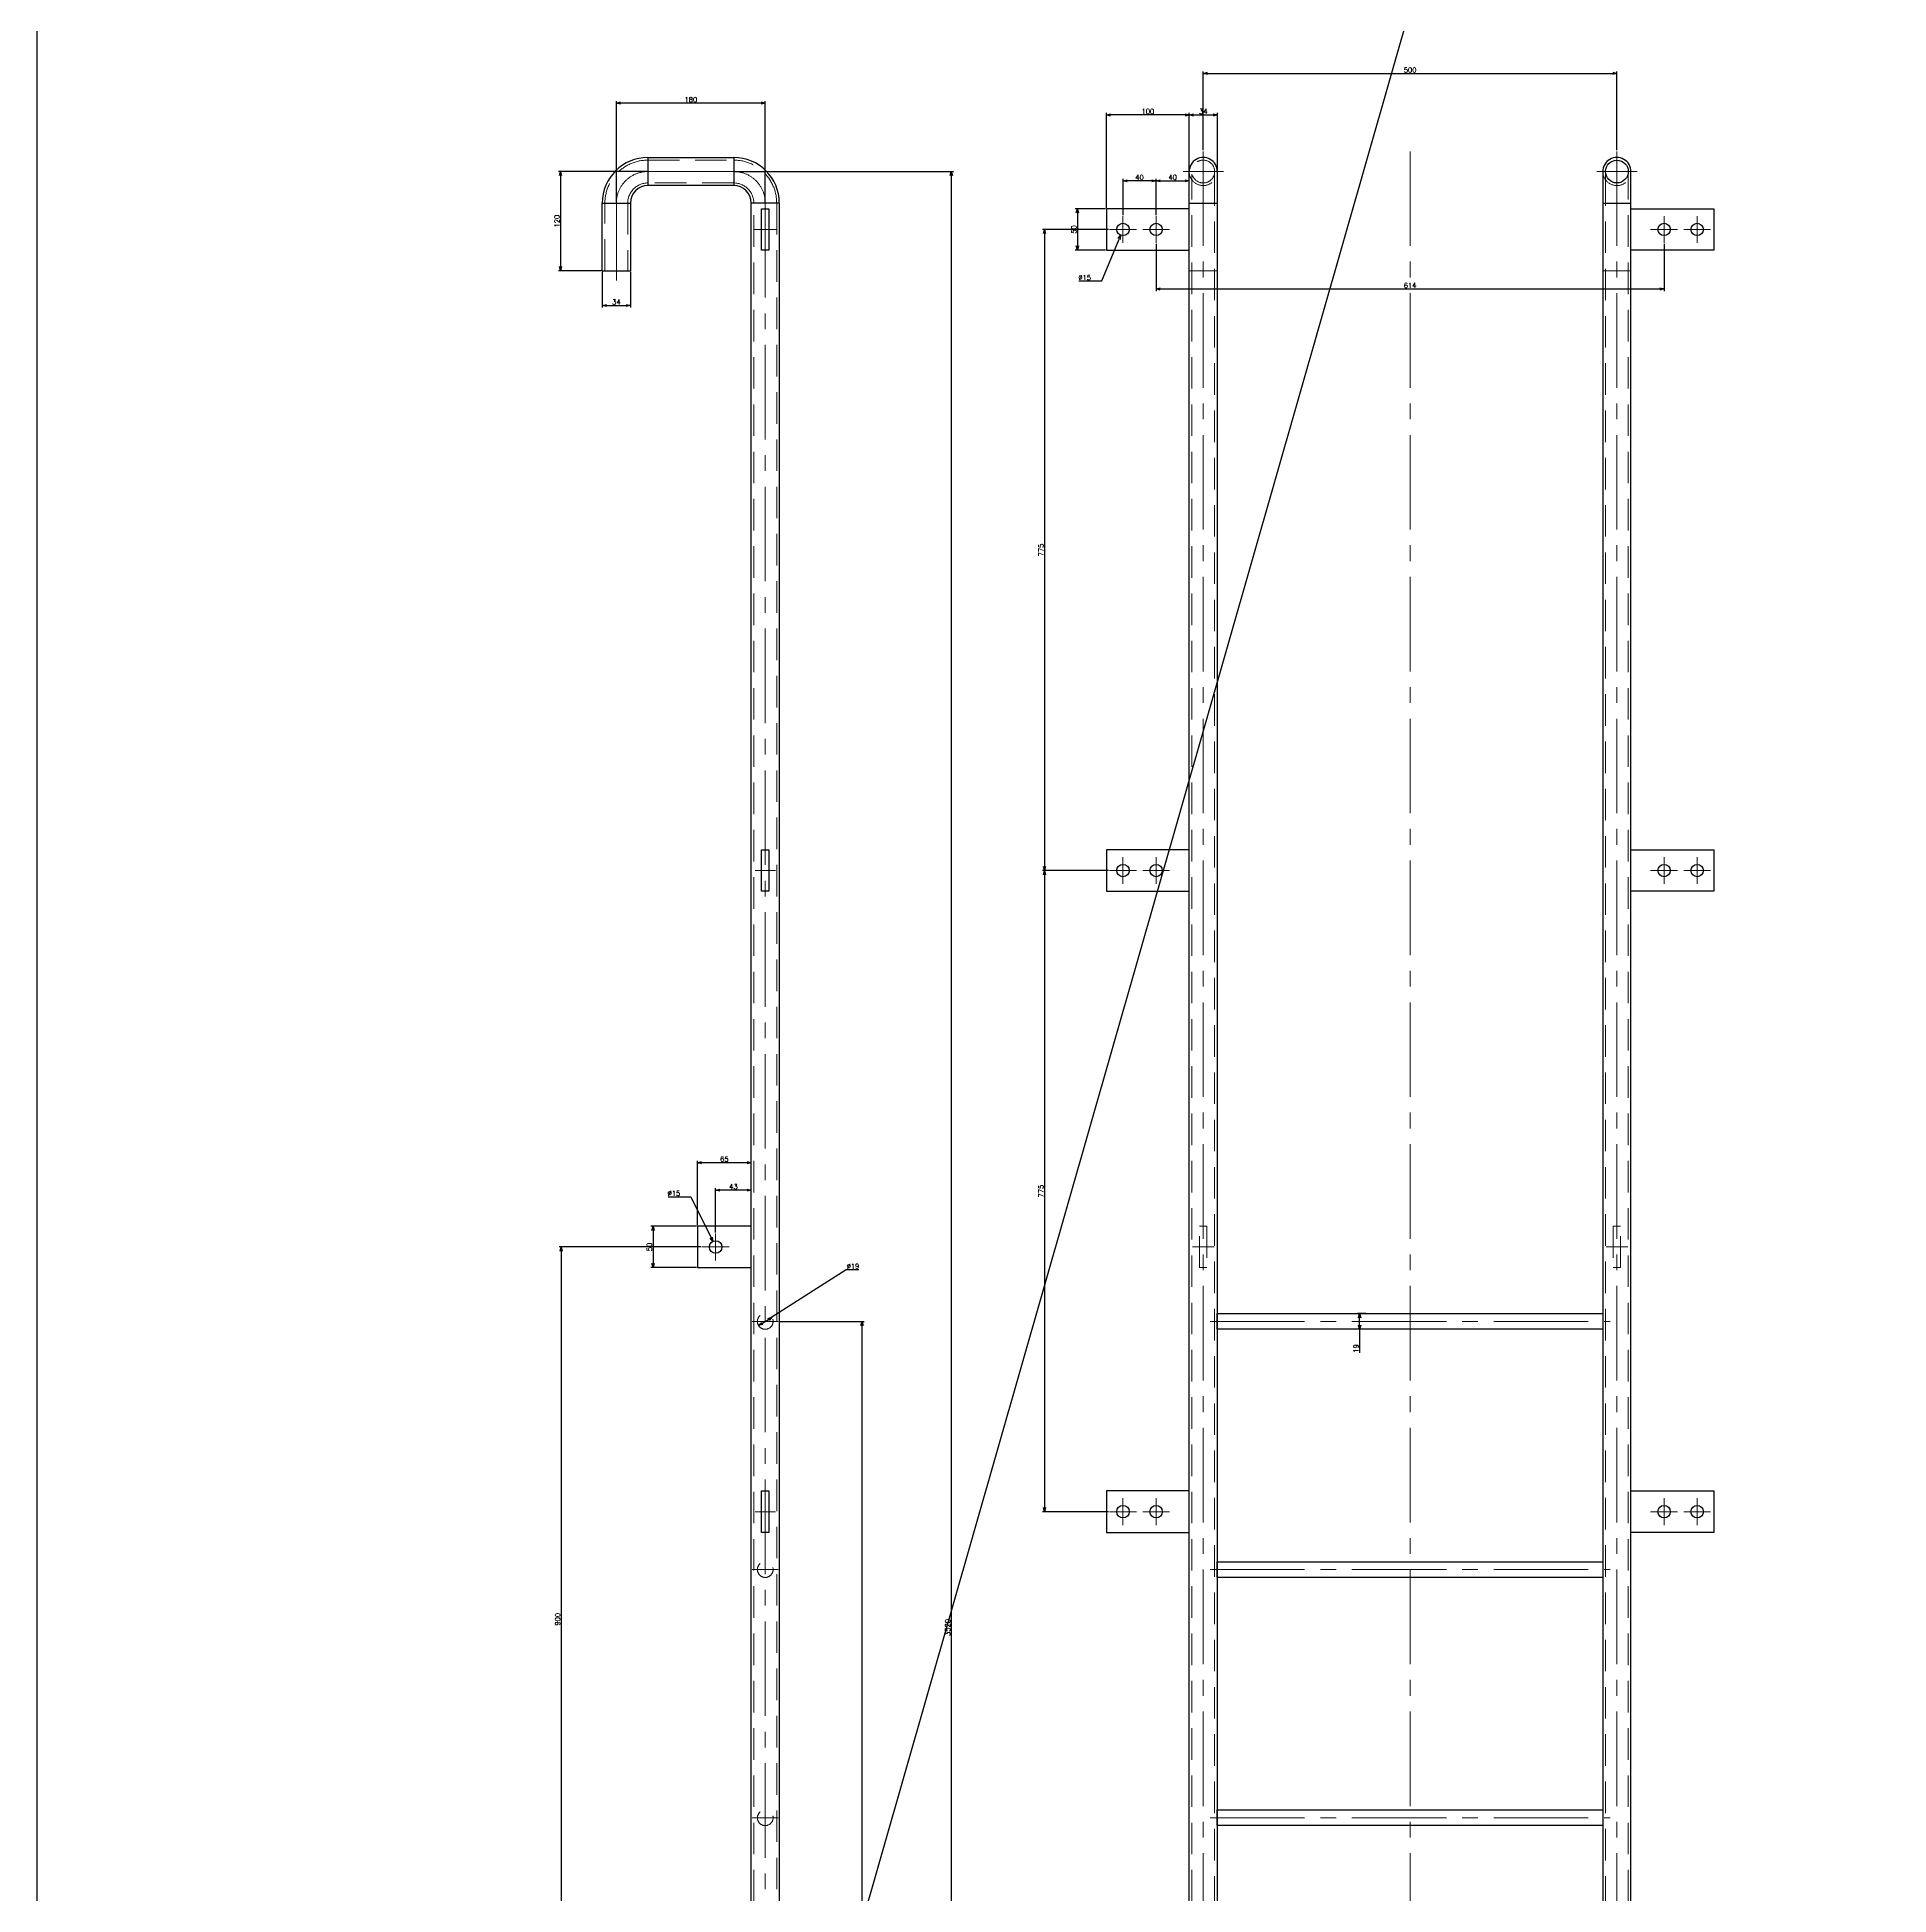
# Model space of a CAD drawing. Header units: millimetres. Extents: x -16130 to 36813, y -8099 to 27484.
# Drawn here: x 27003 to 29242, y -4864 to -2618 of the extents above; entities that cross this region are included whole.
import ezdxf

# ---------------------------------------------------------------- set-up
doc = ezdxf.new("R2010")
doc.units = ezdxf.units.MM
doc.header["$LTSCALE"] = 6
doc.header["$PDMODE"] = 99
doc.header["$PDSIZE"] = 1
doc.linetypes.add('CENTER2', pattern=[28.575, 19.05, -3.175, 3.175, -3.175])
doc.linetypes.add('HIDDEN', pattern=[9.525, 6.35, -3.175])
for name, color, linetype, lineweight in [('04_HIDDEN', 2, 'HIDDEN', 13), ('05_CENTER', 4, 'CENTER2', 13), ('08_DIM', 3, 'Continuous', 13)]:
    doc.layers.add(name, color=color, linetype=linetype, lineweight=lineweight)
doc.styles.add('KSS_TXT', font='txt.shx', dxfattribs={"bigfont": 'extfont2.shx'})
doc.dimstyles.new('KSS_DIM', dxfattribs={"dimtxt": 3, "dimasz": 2.5, "dimexe": 1.25, "dimexo": 0.625, "dimtad": 1, "dimdsep": 46, "dimtxsty": 'KSS_TXT', "dimblk": 'OPEN30', "dimcen": 0, "dimazin": 2, "dimtfac": 0.75, "dimtmove": 0, "dimatfit": 3, "dimldrblk": 'OPEN30', "dimfxl": 1, "dimtolj": 1, "dimarcsym": 0})
doc.dimstyles.new('KSS_DIM$3', dxfattribs={"dimtxt": 3, "dimasz": 2.5, "dimexe": 1.25, "dimexo": 0.625, "dimtad": 1, "dimtih": 1, "dimtoh": 1, "dimdsep": 46, "dimtxsty": 'KSS_TXT', "dimblk": 'OPEN30', "dimcen": 0, "dimazin": 2, "dimtfac": 0.75, "dimtofl": 0, "dimtmove": 0, "dimatfit": 3, "dimldrblk": 'OPEN30', "dimfxl": 1, "dimtolj": 1, "dimarcsym": 0})

# ---------------------------------------------------------------- blocks, each defined once
blk = doc.blocks.new('_Open30')
at = {"color": 0, "linetype": 'ByBlock', "lineweight": -2}
for p, q in [((-1, 0.27), (0, 0)), ((0, 0), (-1, -0.27)), ((0, 0), (-1, 0))]:
    blk.add_line(p, q, dxfattribs=at)
blk = doc.blocks.new('*D644')
at = {"layer": '08_DIM', "color": 0, "lineweight": -2, "transparency": 16777216}
for p, q in [((28609.6, -4161.4), (28599.4, -4161.4)), ((28601.9, -4175.4), (28601.9, -4166.4)), ((28609.6, -4180.4), (28599.4, -4180.4)), ((28601.9, -4180.4), (28601.9, -4208.8))]:
    blk.add_line(p, q, dxfattribs=at)
at = {"layer": 'Defpoints', "color": 0, "transparency": 16777216}
for p in [(28601.9, -4161.4), (28610.9, -4161.4), (28610.9, -4180.4)]:
    blk.add_point(p, dxfattribs=at)
at = {"layer": '08_DIM', "color": 0, "lineweight": -2, "transparency": 16777216, "xscale": 5, "yscale": 5, "zscale": 5}
for p, rotation in [((28601.9, -4161.4), 90), ((28601.9, -4180.4), 270)]:
    blk.add_blockref('_Open30', p, dxfattribs=dict(at, rotation=rotation))
at = {"layer": '08_DIM', "color": 0, "transparency": 16777216, "insert": (28597.6, -4203.6), "char_height": 6, "attachment_point": 5, "rotation": 90, "style": 'KSS_TXT'}
blk.add_mtext('\\A1;19', dxfattribs=at)
blk = doc.blocks.new('*D645')
at = {"layer": '08_DIM', "color": 0, "lineweight": -2, "transparency": 16777216}
for p, q in [((27981.3, -4108.4), (27891.5, -4165.8)), ((27996.5, -4108.4), (27981.3, -4108.4)), ((27875.4, -4176), (27887.2, -4168.5))]:
    blk.add_line(p, q, dxfattribs=at)
at = {"layer": 'Defpoints', "color": 0, "transparency": 16777216}
for p in [(27875.4, -4176), (27891.5, -4165.8)]:
    blk.add_point(p, dxfattribs=at)
at = {"layer": '08_DIM', "color": 0, "lineweight": -2, "transparency": 16777216, "xscale": 5, "yscale": 5, "zscale": 5}
for p, rotation in [((27875.4, -4176), 212.5578694480572), ((27891.5, -4165.8), 32.55786944805721)]:
    blk.add_blockref('_Open30', p, dxfattribs=dict(at, rotation=rotation))
at = {"layer": '08_DIM', "color": 0, "transparency": 16777216, "insert": (27989.5, -4104.2), "char_height": 6, "attachment_point": 5, "style": 'KSS_TXT'}
blk.add_mtext('\\A1;%%C19', dxfattribs=at)
blk = doc.blocks.new('*D685')
at = {"layer": '08_DIM', "color": 0, "lineweight": -2, "transparency": 16777216}
for p, q in [((27801.5, -4054.7), (27801.5, -3976.6)), ((27861.5, -3979.1), (27806.5, -3979.1)), ((27866.5, -4054.7), (27866.5, -3976.6))]:
    blk.add_line(p, q, dxfattribs=at)
at = {"layer": 'Defpoints', "color": 0, "transparency": 16777216}
for p in [(27801.5, -3979.1), (27801.5, -4055.9), (27866.5, -4055.9)]:
    blk.add_point(p, dxfattribs=at)
at = {"layer": '08_DIM', "color": 0, "lineweight": -2, "transparency": 16777216, "xscale": 5, "yscale": 5, "zscale": 5, "rotation": 180}
blk.add_blockref('_Open30', (27801.5, -3979.1), dxfattribs=at)
at = {"layer": '08_DIM', "color": 0, "lineweight": -2, "transparency": 16777216, "xscale": 5, "yscale": 5, "zscale": 5}
blk.add_blockref('_Open30', (27866.5, -3979.1), dxfattribs=at)
at = {"layer": '08_DIM', "color": 0, "transparency": 16777216, "insert": (27834, -3974.8), "char_height": 6, "attachment_point": 5, "style": 'KSS_TXT'}
blk.add_mtext('\\A1;65', dxfattribs=at)
blk = doc.blocks.new('*D686')
at = {"layer": '08_DIM', "color": 0, "lineweight": -2, "transparency": 16777216}
for p, q in [((27823.5, -4063.5), (27823.5, -4009.8)), ((27861.5, -4012.3), (27828.5, -4012.3)), ((27866.5, -4054.7), (27866.5, -4009.8))]:
    blk.add_line(p, q, dxfattribs=at)
at = {"layer": 'Defpoints', "color": 0, "transparency": 16777216}
for p in [(27823.5, -4012.3), (27866.5, -4055.9), (27823.5, -4064.7)]:
    blk.add_point(p, dxfattribs=at)
at = {"layer": '08_DIM', "color": 0, "lineweight": -2, "transparency": 16777216, "xscale": 5, "yscale": 5, "zscale": 5, "rotation": 180}
blk.add_blockref('_Open30', (27823.5, -4012.3), dxfattribs=at)
at = {"layer": '08_DIM', "color": 0, "lineweight": -2, "transparency": 16777216, "xscale": 5, "yscale": 5, "zscale": 5}
blk.add_blockref('_Open30', (27866.5, -4012.3), dxfattribs=at)
at = {"layer": '08_DIM', "color": 0, "transparency": 16777216, "insert": (27845, -4008), "char_height": 6, "attachment_point": 5, "style": 'KSS_TXT'}
blk.add_mtext('\\A1;43', dxfattribs=at)
blk = doc.blocks.new('*D687')
at = {"layer": '08_DIM', "color": 0, "lineweight": -2, "transparency": 16777216}
for p, q in [((27800.2, -4055.9), (27745.3, -4055.9)), ((27747.8, -4060.9), (27747.8, -4100.9)), ((27800.2, -4105.9), (27745.3, -4105.9))]:
    blk.add_line(p, q, dxfattribs=at)
at = {"layer": 'Defpoints', "color": 0, "transparency": 16777216}
for p in [(27801.5, -4055.9), (27747.8, -4105.9), (27801.5, -4105.9)]:
    blk.add_point(p, dxfattribs=at)
at = {"layer": '08_DIM', "color": 0, "lineweight": -2, "transparency": 16777216, "xscale": 5, "yscale": 5, "zscale": 5}
for p, rotation in [((27747.8, -4055.9), 90), ((27747.8, -4105.9), 270)]:
    blk.add_blockref('_Open30', p, dxfattribs=dict(at, rotation=rotation))
at = {"layer": '08_DIM', "color": 0, "transparency": 16777216, "insert": (27743.5, -4080.9), "char_height": 6, "attachment_point": 5, "rotation": 90, "style": 'KSS_TXT'}
blk.add_mtext('\\A1;50', dxfattribs=at)
blk = doc.blocks.new('*D688')
at = {"layer": '08_DIM', "color": 0, "lineweight": -2, "transparency": 16777216}
for p, q in [((27766, -4020.2), (27793.6, -4020.2)), ((27793.6, -4020.2), (27817.9, -4069.7))]:
    blk.add_line(p, q, dxfattribs=at)
at = {"layer": 'Defpoints', "color": 0, "transparency": 16777216}
for p in [(27820.1, -4074.2), (27826.8, -4087.6)]:
    blk.add_point(p, dxfattribs=at)
at = {"layer": '08_DIM', "color": 0, "lineweight": -2, "transparency": 16777216, "xscale": 5, "yscale": 5, "zscale": 5, "rotation": 296.2028275410032}
blk.add_blockref('_Open30', (27820.1, -4074.2), dxfattribs=at)
at = {"layer": '08_DIM', "color": 0, "transparency": 16777216, "insert": (27773, -4016), "char_height": 6, "attachment_point": 5, "style": 'KSS_TXT'}
blk.add_mtext('\\A1;%%C15', dxfattribs=at)
blk = doc.blocks.new('*D691')
at = {"layer": '08_DIM', "color": 0, "lineweight": -2, "transparency": 16777216}
for p, q in [((28290.1, -2913.2), (28311.1, -2862.5)), ((28262.5, -2913.2), (28290.1, -2913.2))]:
    blk.add_line(p, q, dxfattribs=at)
at = {"layer": 'Defpoints', "color": 0, "transparency": 16777216}
for p in [(28318.7, -2844), (28313, -2857.8)]:
    blk.add_point(p, dxfattribs=at)
at = {"layer": '08_DIM', "color": 0, "lineweight": -2, "transparency": 16777216, "xscale": 5, "yscale": 5, "zscale": 5, "rotation": 67.56502159359552}
blk.add_blockref('_Open30', (28313, -2857.8), dxfattribs=at)
at = {"layer": '08_DIM', "color": 0, "transparency": 16777216, "insert": (28269.5, -2909), "char_height": 6, "attachment_point": 5, "style": 'KSS_TXT'}
blk.add_mtext('\\A1;%%C15', dxfattribs=at)
blk = doc.blocks.new('*D693')
at = {"layer": '08_DIM', "color": 0, "lineweight": -2, "transparency": 16777216}
for p, q in [((28294.6, -2825.9), (28258.2, -2825.9)), ((28260.7, -2830.9), (28260.7, -2870.9)), ((28294.6, -2875.9), (28258.2, -2875.9))]:
    blk.add_line(p, q, dxfattribs=at)
at = {"layer": 'Defpoints', "color": 0, "transparency": 16777216}
for p in [(28295.9, -2825.9), (28260.7, -2875.9), (28295.9, -2875.9)]:
    blk.add_point(p, dxfattribs=at)
at = {"layer": '08_DIM', "color": 0, "lineweight": -2, "transparency": 16777216, "xscale": 5, "yscale": 5, "zscale": 5}
for p, rotation in [((28260.7, -2825.9), 90), ((28260.7, -2875.9), 270)]:
    blk.add_blockref('_Open30', p, dxfattribs=dict(at, rotation=rotation))
at = {"layer": '08_DIM', "color": 0, "transparency": 16777216, "insert": (28256.5, -2850.9), "char_height": 6, "attachment_point": 5, "rotation": 90, "style": 'KSS_TXT'}
blk.add_mtext('\\A1;50', dxfattribs=at)
blk = doc.blocks.new('*D695')
at = {"layer": '08_DIM', "color": 0, "lineweight": -2, "transparency": 16777216}
for p, q in [((28355.9, -2868.3), (28355.9, -2925.4)), ((28969.9, -2868.3), (28969.9, -2925.4)), ((28360.9, -2922.9), (28964.9, -2922.9))]:
    blk.add_line(p, q, dxfattribs=at)
at = {"layer": 'Defpoints', "color": 0, "transparency": 16777216}
for p in [(28355.9, -2867.1), (28969.9, -2867.1), (28969.9, -2922.9)]:
    blk.add_point(p, dxfattribs=at)
at = {"layer": '08_DIM', "color": 0, "lineweight": -2, "transparency": 16777216, "xscale": 5, "yscale": 5, "zscale": 5, "rotation": 180}
blk.add_blockref('_Open30', (28355.9, -2922.9), dxfattribs=at)
at = {"layer": '08_DIM', "color": 0, "lineweight": -2, "transparency": 16777216, "xscale": 5, "yscale": 5, "zscale": 5}
blk.add_blockref('_Open30', (28969.9, -2922.9), dxfattribs=at)
at = {"layer": '08_DIM', "color": 0, "transparency": 16777216, "insert": (28662.9, -2918.6), "char_height": 6, "attachment_point": 5, "style": 'KSS_TXT'}
blk.add_mtext('\\A1;614', dxfattribs=at)
blk = doc.blocks.new('*D696')
at = {"layer": '08_DIM', "color": 0, "lineweight": -2, "transparency": 16777216}
for p, q in [((28298.4, -2850.9), (28218.5, -2850.9)), ((28221, -2855.9), (28221, -3620.9)), ((28298.4, -3625.9), (28218.5, -3625.9))]:
    blk.add_line(p, q, dxfattribs=at)
at = {"layer": 'Defpoints', "color": 0, "transparency": 16777216}
for p in [(28299.7, -2850.9), (28221, -3625.9), (28299.7, -3625.9)]:
    blk.add_point(p, dxfattribs=at)
at = {"layer": '08_DIM', "color": 0, "lineweight": -2, "transparency": 16777216, "xscale": 5, "yscale": 5, "zscale": 5}
for p, rotation in [((28221, -2850.9), 90), ((28221, -3625.9), 270)]:
    blk.add_blockref('_Open30', p, dxfattribs=dict(at, rotation=rotation))
at = {"layer": '08_DIM', "color": 0, "transparency": 16777216, "insert": (28216.7, -3238.4), "char_height": 6, "attachment_point": 5, "rotation": 90, "style": 'KSS_TXT'}
blk.add_mtext('\\A1;775', dxfattribs=at)
blk = doc.blocks.new('*D697')
at = {"layer": '08_DIM', "color": 0, "lineweight": -2, "transparency": 16777216}
for p, q in [((28315.9, -2833.5), (28315.9, -2789.7)), ((28350.9, -2792.2), (28320.9, -2792.2)), ((28355.9, -2833.5), (28355.9, -2789.7))]:
    blk.add_line(p, q, dxfattribs=at)
at = {"layer": 'Defpoints', "color": 0, "transparency": 16777216}
for p in [(28315.9, -2792.2), (28315.9, -2834.7), (28355.9, -2834.7)]:
    blk.add_point(p, dxfattribs=at)
at = {"layer": '08_DIM', "color": 0, "lineweight": -2, "transparency": 16777216, "xscale": 5, "yscale": 5, "zscale": 5, "rotation": 180}
blk.add_blockref('_Open30', (28315.9, -2792.2), dxfattribs=at)
at = {"layer": '08_DIM', "color": 0, "lineweight": -2, "transparency": 16777216, "xscale": 5, "yscale": 5, "zscale": 5}
blk.add_blockref('_Open30', (28355.9, -2792.2), dxfattribs=at)
at = {"layer": '08_DIM', "color": 0, "transparency": 16777216, "insert": (28335.9, -2788), "char_height": 6, "attachment_point": 5, "style": 'KSS_TXT'}
blk.add_mtext('\\A1;40', dxfattribs=at)
blk = doc.blocks.new('*D698')
at = {"layer": '08_DIM', "color": 0, "lineweight": -2, "transparency": 16777216}
for p, q in [((28295.9, -2824.7), (28295.9, -2710)), ((28390.9, -2712.5), (28300.9, -2712.5)), ((28395.9, -2779.7), (28395.9, -2710))]:
    blk.add_line(p, q, dxfattribs=at)
at = {"layer": 'Defpoints', "color": 0, "transparency": 16777216}
for p in [(28295.9, -2712.5), (28395.9, -2780.9), (28295.9, -2825.9)]:
    blk.add_point(p, dxfattribs=at)
at = {"layer": '08_DIM', "color": 0, "lineweight": -2, "transparency": 16777216, "xscale": 5, "yscale": 5, "zscale": 5, "rotation": 180}
blk.add_blockref('_Open30', (28295.9, -2712.5), dxfattribs=at)
at = {"layer": '08_DIM', "color": 0, "lineweight": -2, "transparency": 16777216, "xscale": 5, "yscale": 5, "zscale": 5}
blk.add_blockref('_Open30', (28395.9, -2712.5), dxfattribs=at)
at = {"layer": '08_DIM', "color": 0, "transparency": 16777216, "insert": (28345.9, -2708.3), "char_height": 6, "attachment_point": 5, "style": 'KSS_TXT'}
blk.add_mtext('\\A1;100', dxfattribs=at)
blk = doc.blocks.new('*D699')
at = {"layer": '08_DIM', "color": 0, "lineweight": -2, "transparency": 16777216}
for p, q in [((28355.9, -2833.5), (28355.9, -2789.7)), ((28360.9, -2792.2), (28390.9, -2792.2)), ((28395.9, -2824.7), (28395.9, -2789.7))]:
    blk.add_line(p, q, dxfattribs=at)
at = {"layer": 'Defpoints', "color": 0, "transparency": 16777216}
for p in [(28395.9, -2792.2), (28395.9, -2825.9), (28355.9, -2834.7)]:
    blk.add_point(p, dxfattribs=at)
at = {"layer": '08_DIM', "color": 0, "lineweight": -2, "transparency": 16777216, "xscale": 5, "yscale": 5, "zscale": 5, "rotation": 180}
blk.add_blockref('_Open30', (28355.9, -2792.2), dxfattribs=at)
at = {"layer": '08_DIM', "color": 0, "lineweight": -2, "transparency": 16777216, "xscale": 5, "yscale": 5, "zscale": 5}
blk.add_blockref('_Open30', (28395.9, -2792.2), dxfattribs=at)
at = {"layer": '08_DIM', "color": 0, "transparency": 16777216, "insert": (28375.9, -2788), "char_height": 6, "attachment_point": 5, "style": 'KSS_TXT'}
blk.add_mtext('\\A1;40', dxfattribs=at)
blk = doc.blocks.new('*D700')
at = {"layer": '08_DIM', "color": 0, "lineweight": -2, "transparency": 16777216}
for p, q in [((28395.9, -2779.7), (28395.9, -2710)), ((28400.9, -2712.5), (28424.9, -2712.5)), ((28429.9, -2779.7), (28429.9, -2710))]:
    blk.add_line(p, q, dxfattribs=at)
at = {"layer": 'Defpoints', "color": 0, "transparency": 16777216}
for p in [(28429.9, -2712.5), (28395.9, -2780.9), (28429.9, -2780.9)]:
    blk.add_point(p, dxfattribs=at)
at = {"layer": '08_DIM', "color": 0, "lineweight": -2, "transparency": 16777216, "xscale": 5, "yscale": 5, "zscale": 5, "rotation": 180}
blk.add_blockref('_Open30', (28395.9, -2712.5), dxfattribs=at)
at = {"layer": '08_DIM', "color": 0, "lineweight": -2, "transparency": 16777216, "xscale": 5, "yscale": 5, "zscale": 5}
blk.add_blockref('_Open30', (28429.9, -2712.5), dxfattribs=at)
at = {"layer": '08_DIM', "color": 0, "transparency": 16777216, "insert": (28412.9, -2708.3), "char_height": 6, "attachment_point": 5, "style": 'KSS_TXT'}
blk.add_mtext('\\A1;34', dxfattribs=at)
blk = doc.blocks.new('A$C7E0F0FFE_1_1_1')
for p, q in [((-42.5, -2220), (-42.5, 1300)), ((-8.5, 1300), (-8.5, -2220)), ((457.5, 1300), (457.5, -2220)), ((491.5, -2220), (491.5, 1300)), ((-42.5, 1261.9), (-8.5, 1261.9)), ((457.5, 1261.9), (491.5, 1261.9)), ((-8.5, -2220), (-42.5, -2220)), ((457.5, -2220), (491.5, -2220))]:
    blk.add_line(p, q)
for points in [[(-42.5, 1255), (-142.5, 1255), (-142.5, 1205), (-42.5, 1205)], [(491.5, 1255), (591.5, 1255), (591.5, 1205), (491.5, 1205)], [(-42.5, 480), (-142.5, 480), (-142.5, 430), (-42.5, 430)], [(491.5, 480), (591.5, 480), (591.5, 430), (491.5, 430)], [(-8.5, -80.5), (457.5, -80.5), (457.5, -99.5), (-8.5, -99.5)], [(-42.5, -295), (-142.5, -295), (-142.5, -345), (-42.5, -345)], [(491.5, -295), (591.5, -295), (591.5, -345), (491.5, -345)], [(-8.5, -380.5), (457.5, -380.5), (457.5, -399.5), (-8.5, -399.5)], [(-8.5, -680.5), (457.5, -680.5), (457.5, -699.5), (-8.5, -699.5)], [(-8.5, -980.5), (457.5, -980.5), (457.5, -999.5), (-8.5, -999.5)], [(-8.5, -1280.5), (457.5, -1280.5), (457.5, -1299.5), (-8.5, -1299.5)], [(-8.5, -1580.5), (457.5, -1580.5), (457.5, -1599.5), (-8.5, -1599.5)], [(-8.5, -1880.5), (457.5, -1880.5), (457.5, -1899.5), (-8.5, -1899.5)], [(-8.5, -2180.5), (457.5, -2180.5), (457.5, -2199.5), (-8.5, -2199.5)]]:
    blk.add_lwpolyline(points, close=True)
for centre, radius in [((474.5, 1300), 13.8), ((-122.5, 1230), 7.5), ((-82.5, 1230), 7.5), ((531.5, 1230), 7.5), ((571.5, 1230), 7.5), ((-122.5, 455), 7.5), ((-82.5, 455), 7.5), ((531.5, 455), 7.5), ((571.5, 455), 7.5), ((-122.5, -320), 7.5), ((-82.5, -320), 7.5), ((531.5, -320), 7.5), ((571.5, -320), 7.5)]:
    blk.add_circle(centre, radius)
for centre in [(-25.5, 1300), (474.5, 1300)]:
    blk.add_arc(centre, 17, 359.9994, 180)
at = {"layer": '04_HIDDEN'}
for p, q in [((-39.3, -2220), (-39.3, 1296.8)), ((-11.7, 1296.8), (-11.7, -2220)), ((460.7, 1296.8), (460.7, -2220)), ((488.3, -2220), (488.3, 1296.8)), ((-42.5, 1180), (-8.5, 1180)), ((457.5, 1180), (491.5, 1180))]:
    blk.add_line(p, q, dxfattribs=at)
for points in [[(-30, 25), (-21, 25), (-21, -25), (-30, -25)], [(479, 25), (470, 25), (470, -25), (479, -25)], [(-30, -875), (-21, -875), (-21, -925), (-30, -925)], [(479, -875), (470, -875), (470, -925), (479, -925)], [(-30, -1775), (-21, -1775), (-21, -1825), (-30, -1825)], [(479, -1775), (470, -1775), (470, -1825), (479, -1825)]]:
    blk.add_lwpolyline(points, close=True, dxfattribs=at)
blk.add_circle((-25.5, 1300), 13.8, dxfattribs=at)
for centre in [(-25.5, 1300), (474.5, 1300)]:
    blk.add_arc(centre, 17, 180, 359.9994, dxfattribs=at)
at = {"layer": '05_CENTER'}
for p, q in [((-25.5, 1324.4), (-25.5, -2227.3)), ((224.5, 1324.4), (224.5, -2227.3)), ((474.5, 1324.4), (474.5, -2227.3)), ((-49.9, 1300), (-1.1, 1300)), ((498.9, 1300), (450.1, 1300)), ((-122.5, 1213.8), (-122.5, 1246.2)), ((-82.5, 1213.8), (-82.5, 1246.2)), ((531.5, 1213.8), (531.5, 1246.2)), ((571.5, 1213.8), (571.5, 1246.2)), ((-106.3, 1230), (-138.7, 1230)), ((-66.3, 1230), (-98.7, 1230)), ((515.3, 1230), (547.7, 1230)), ((555.3, 1230), (587.7, 1230)), ((-106.3, 455), (-138.7, 455)), ((-122.5, 438.8), (-122.5, 471.2)), ((-66.3, 455), (-98.7, 455)), ((-82.5, 438.8), (-82.5, 471.2)), ((515.3, 455), (547.7, 455)), ((531.5, 438.8), (531.5, 471.2)), ((555.3, 455), (587.7, 455)), ((571.5, 438.8), (571.5, 471.2)), ((-12.4, 0), (-38.6, 0)), ((461.4, 0), (487.6, 0)), ((-17.3, -90), (466.3, -90)), ((-122.5, -336.2), (-122.5, -303.8)), ((-82.5, -336.2), (-82.5, -303.8)), ((531.5, -336.2), (531.5, -303.8)), ((571.5, -336.2), (571.5, -303.8)), ((-106.3, -320), (-138.7, -320)), ((-66.3, -320), (-98.7, -320)), ((515.3, -320), (547.7, -320)), ((555.3, -320), (587.7, -320)), ((-17.3, -390), (466.3, -390)), ((-17.3, -690), (466.3, -690)), ((-12.4, -900), (-38.6, -900)), ((461.4, -900), (487.6, -900)), ((-17.3, -990), (466.3, -990)), ((-17.3, -1290), (466.3, -1290)), ((-17.3, -1590), (466.3, -1590)), ((-12.4, -1800), (-38.6, -1800)), ((461.4, -1800), (487.6, -1800)), ((-17.3, -1890), (466.3, -1890)), ((-17.3, -2190), (466.3, -2190))]:
    blk.add_line(p, q, dxfattribs=at)
blk = doc.blocks.new('*D701')
at = {"layer": '08_DIM', "color": 0, "lineweight": -2, "transparency": 16777216}
for p, q in [((28412.9, -2755.2), (28412.9, -2659.8)), ((28417.9, -2662.3), (28907.9, -2662.3)), ((28912.9, -2755.2), (28912.9, -2659.8))]:
    blk.add_line(p, q, dxfattribs=at)
at = {"layer": 'Defpoints', "color": 0, "transparency": 16777216}
for p in [(28912.9, -2662.3), (28412.9, -2756.5), (28912.9, -2756.5)]:
    blk.add_point(p, dxfattribs=at)
at = {"layer": '08_DIM', "color": 0, "lineweight": -2, "transparency": 16777216, "xscale": 5, "yscale": 5, "zscale": 5, "rotation": 180}
blk.add_blockref('_Open30', (28412.9, -2662.3), dxfattribs=at)
at = {"layer": '08_DIM', "color": 0, "lineweight": -2, "transparency": 16777216, "xscale": 5, "yscale": 5, "zscale": 5}
blk.add_blockref('_Open30', (28912.9, -2662.3), dxfattribs=at)
at = {"layer": '08_DIM', "color": 0, "transparency": 16777216, "insert": (28662.9, -2658.1), "char_height": 6, "attachment_point": 5, "style": 'KSS_TXT'}
blk.add_mtext('\\A1;500', dxfattribs=at)
blk = doc.blocks.new('*D725')
at = {"layer": '08_DIM', "color": 0, "lineweight": -2, "transparency": 16777216}
for p, q in [((27900.4, -4170.9), (28002.9, -4170.9)), ((28000.4, -6265.9), (28000.4, -4175.9)), ((27900.4, -6270.9), (28002.9, -6270.9))]:
    blk.add_line(p, q, dxfattribs=at)
at = {"layer": 'Defpoints', "color": 0, "transparency": 16777216}
for p in [(27899.1, -4170.9), (28000.4, -4170.9), (27899.1, -6270.9)]:
    blk.add_point(p, dxfattribs=at)
at = {"layer": '08_DIM', "color": 0, "lineweight": -2, "transparency": 16777216, "xscale": 5, "yscale": 5, "zscale": 5}
for p, rotation in [((28000.4, -4170.9), 90), ((28000.4, -6270.9), 270)]:
    blk.add_blockref('_Open30', p, dxfattribs=dict(at, rotation=rotation))
at = {"layer": '08_DIM', "color": 0, "transparency": 16777216, "insert": (27996.1, -5220.9), "char_height": 6, "attachment_point": 5, "rotation": 90, "style": 'KSS_TXT'}
blk.add_mtext('\\A1;9x300=2100', dxfattribs=at)
blk = doc.blocks.new('*D727')
at = {"layer": '08_DIM', "color": 0, "lineweight": -2, "transparency": 16777216}
for p, q in [((27686.5, -2902.2), (27686.5, -2945.4)), ((27720.5, -2902.2), (27720.5, -2945.4)), ((27691.5, -2942.9), (27715.5, -2942.9))]:
    blk.add_line(p, q, dxfattribs=at)
at = {"layer": 'Defpoints', "color": 0, "transparency": 16777216}
for p in [(27686.5, -2900.9), (27720.5, -2900.9), (27720.5, -2942.9)]:
    blk.add_point(p, dxfattribs=at)
at = {"layer": '08_DIM', "color": 0, "lineweight": -2, "transparency": 16777216, "xscale": 5, "yscale": 5, "zscale": 5, "rotation": 180}
blk.add_blockref('_Open30', (27686.5, -2942.9), dxfattribs=at)
at = {"layer": '08_DIM', "color": 0, "lineweight": -2, "transparency": 16777216, "xscale": 5, "yscale": 5, "zscale": 5}
blk.add_blockref('_Open30', (27720.5, -2942.9), dxfattribs=at)
at = {"layer": '08_DIM', "color": 0, "transparency": 16777216, "insert": (27703.5, -2938.7), "char_height": 6, "attachment_point": 5, "style": 'KSS_TXT'}
blk.add_mtext('\\A1;34', dxfattribs=at)
blk = doc.blocks.new('*D728')
at = {"layer": '08_DIM', "color": 0, "lineweight": -2, "transparency": 16777216}
for p, q in [((27740.3, -2780.9), (27633.5, -2780.9)), ((27636, -2785.9), (27636, -2895.9)), ((27685.2, -2900.9), (27633.5, -2900.9))]:
    blk.add_line(p, q, dxfattribs=at)
at = {"layer": 'Defpoints', "color": 0, "transparency": 16777216}
for p in [(27741.6, -2780.9), (27636, -2900.9), (27686.5, -2900.9)]:
    blk.add_point(p, dxfattribs=at)
at = {"layer": '08_DIM', "color": 0, "lineweight": -2, "transparency": 16777216, "xscale": 5, "yscale": 5, "zscale": 5}
for p, rotation in [((27636, -2780.9), 90), ((27636, -2900.9), 270)]:
    blk.add_blockref('_Open30', p, dxfattribs=dict(at, rotation=rotation))
at = {"layer": '08_DIM', "color": 0, "transparency": 16777216, "insert": (27631.7, -2840.9), "char_height": 6, "attachment_point": 5, "rotation": 90, "style": 'KSS_TXT'}
blk.add_mtext('\\A1;120', dxfattribs=at)
blk = doc.blocks.new('*D729')
at = {"layer": '08_DIM', "color": 0, "lineweight": -2, "transparency": 16777216}
for p, q in [((27846.6, -2780.9), (28110.8, -2780.9)), ((28108.3, -2785.9), (28108.3, -6295.9)), ((27901.7, -6300.9), (28110.8, -6300.9))]:
    blk.add_line(p, q, dxfattribs=at)
at = {"layer": 'Defpoints', "color": 0, "transparency": 16777216}
for p in [(27845.4, -2780.9), (27900.5, -6300.9), (28108.3, -6300.9)]:
    blk.add_point(p, dxfattribs=at)
at = {"layer": '08_DIM', "color": 0, "lineweight": -2, "transparency": 16777216, "xscale": 5, "yscale": 5, "zscale": 5}
for p, rotation in [((28108.3, -2780.9), 90), ((28108.3, -6300.9), 270)]:
    blk.add_blockref('_Open30', p, dxfattribs=dict(at, rotation=rotation))
at = {"layer": '08_DIM', "color": 0, "transparency": 16777216, "insert": (28104.1, -4540.9), "char_height": 6, "attachment_point": 5, "rotation": 90, "style": 'KSS_TXT'}
blk.add_mtext('\\A1;3520', dxfattribs=at)
blk = doc.blocks.new('*D730')
at = {"layer": '08_DIM', "color": 0, "lineweight": -2, "transparency": 16777216}
for p, q in [((27703.5, -2817.8), (27703.5, -2695.7)), ((27878.5, -2698.2), (27708.5, -2698.2)), ((27883.5, -2817.8), (27883.5, -2695.7))]:
    blk.add_line(p, q, dxfattribs=at)
at = {"layer": 'Defpoints', "color": 0, "transparency": 16777216}
for p in [(27703.5, -2698.2), (27703.5, -2819), (27883.5, -2819)]:
    blk.add_point(p, dxfattribs=at)
at = {"layer": '08_DIM', "color": 0, "lineweight": -2, "transparency": 16777216, "xscale": 5, "yscale": 5, "zscale": 5, "rotation": 180}
blk.add_blockref('_Open30', (27703.5, -2698.2), dxfattribs=at)
at = {"layer": '08_DIM', "color": 0, "lineweight": -2, "transparency": 16777216, "xscale": 5, "yscale": 5, "zscale": 5}
blk.add_blockref('_Open30', (27883.5, -2698.2), dxfattribs=at)
at = {"layer": '08_DIM', "color": 0, "transparency": 16777216, "insert": (27793.5, -2694), "char_height": 6, "attachment_point": 5, "style": 'KSS_TXT'}
blk.add_mtext('\\A1;180', dxfattribs=at)
blk = doc.blocks.new('A$C2B0A611A_1_1_1')
for p, q in [((-81.9, 2792), (21.9, 2792)), ((-81.9, 2792), (-81.9, 2758)), ((21.9, 2792), (21.9, 2758)), ((21.9, 2758), (-81.9, 2758)), ((-137, 2655), (-137, 2736.9)), ((-137, 2736.9), (-103, 2736.9)), ((-103, 2736.9), (-103, 2655)), ((77, 2736.9), (43, 2736.9)), ((43, -745), (43, 2736.9)), ((77, 2736.9), (77, -745)), ((-137, 2655), (-103, 2655)), ((77, -745), (43, -745))]:
    blk.add_line(p, q)
for points in [[(55.5, 2730), (64.5, 2730), (64.5, 2680), (55.5, 2680)], [(55.5, 1955), (64.5, 1955), (64.5, 1905), (55.5, 1905)], [(43, 1500), (-22, 1500), (-22, 1450), (43, 1450)], [(55.5, 1180), (64.5, 1180), (64.5, 1130), (55.5, 1130)], [(43, 600), (-22, 600), (-22, 550), (43, 550)], [(43, -300), (-22, -300), (-22, -350), (43, -350)]]:
    blk.add_lwpolyline(points, close=True)
for centre in [(0, 1475), (0, 575), (0, -325)]:
    blk.add_circle(centre, 7.5)
for centre, radius, start, end in [((-81.9, 2736.9), 55.1, 90, 180), ((21.9, 2736.9), 55.1, 0, 90), ((-81.9, 2736.9), 21.1, 90, 180), ((21.9, 2736.9), 21.1, 0, 90)]:
    blk.add_arc(centre, radius, start, end)
at = {"layer": '04_HIDDEN'}
for p, q in [((-81.9, 2788.8), (21.9, 2788.8)), ((21.9, 2761.2), (-81.9, 2761.2)), ((-133.8, 2655), (-133.8, 2736.9)), ((-106.2, 2736.9), (-106.2, 2655)), ((46.2, -745), (46.2, 2736.9)), ((73.8, 2736.9), (73.8, -745))]:
    blk.add_line(p, q, dxfattribs=at)
for centre in [(60, 1385), (60, 1085), (60, 785), (60, 485), (60, 185), (60, -115), (60, -415), (60, -715)]:
    blk.add_circle(centre, 9.5, dxfattribs=at)
for centre, radius, start, end in [((-81.9, 2736.9), 51.9, 90, 180), ((21.9, 2736.9), 51.9, 0, 90), ((-81.9, 2736.9), 24.3, 90, 180), ((21.9, 2736.9), 24.3, 0, 90)]:
    blk.add_arc(centre, radius, start, end, dxfattribs=at)
at = {"layer": '05_CENTER'}
for p, q in [((21.9, 2775), (-81.9, 2775)), ((-120, 2736.9), (-120, 2643.3)), ((60, 2736.9), (60, -756.9)), ((73.1, 2705), (46.9, 2705)), ((72.3, 1930), (47.7, 1930)), ((0, 1458.8), (0, 1491.2)), ((16.2, 1475), (-16.2, 1475)), ((44.3, 1385), (75.7, 1385)), ((72.3, 1155), (47.7, 1155)), ((44.3, 1085), (75.7, 1085)), ((44.3, 785), (75.7, 785)), ((0, 558.8), (0, 591.2)), ((16.2, 575), (-16.2, 575)), ((44.3, 485), (75.7, 485)), ((44.3, 185), (75.7, 185)), ((44.3, -115), (75.7, -115)), ((0, -341.2), (0, -308.8)), ((16.2, -325), (-16.2, -325)), ((44.3, -415), (75.7, -415)), ((44.3, -715), (75.7, -715))]:
    blk.add_line(p, q, dxfattribs=at)
for centre, start, end in [((-81.9, 2736.9), 90, 180), ((21.9, 2736.9), 0, 90)]:
    blk.add_arc(centre, 38.1, start, end, dxfattribs=at)
blk = doc.blocks.new('*D767')
at = {"layer": '08_DIM', "color": 0, "lineweight": -2, "transparency": 16777216}
for p, q in [((28298.4, -3625.9), (28218.5, -3625.9)), ((28221, -3630.9), (28221, -4395.9)), ((28298.4, -4400.9), (28218.5, -4400.9))]:
    blk.add_line(p, q, dxfattribs=at)
at = {"layer": 'Defpoints', "color": 0, "transparency": 16777216}
for p in [(28299.7, -3625.9), (28221, -4400.9), (28299.7, -4400.9)]:
    blk.add_point(p, dxfattribs=at)
at = {"layer": '08_DIM', "color": 0, "lineweight": -2, "transparency": 16777216, "xscale": 5, "yscale": 5, "zscale": 5}
for p, rotation in [((28221, -3625.9), 90), ((28221, -4400.9), 270)]:
    blk.add_blockref('_Open30', p, dxfattribs=dict(at, rotation=rotation))
at = {"layer": '08_DIM', "color": 0, "transparency": 16777216, "insert": (28216.7, -4013.4), "char_height": 6, "attachment_point": 5, "rotation": 90, "style": 'KSS_TXT'}
blk.add_mtext('\\A1;775', dxfattribs=at)
blk = doc.blocks.new('*D788')
at = {"layer": '08_DIM', "color": 0, "lineweight": -2, "transparency": 16777216}
for p, q in [((27806, -4080.9), (27634.3, -4080.9)), ((27636.8, -4085.9), (27636.8, -4975.9)), ((27806, -4980.9), (27634.3, -4980.9))]:
    blk.add_line(p, q, dxfattribs=at)
at = {"layer": 'Defpoints', "color": 0, "transparency": 16777216}
for p in [(27807.3, -4080.9), (27636.8, -4980.9), (27807.3, -4980.9)]:
    blk.add_point(p, dxfattribs=at)
at = {"layer": '08_DIM', "color": 0, "lineweight": -2, "transparency": 16777216, "xscale": 5, "yscale": 5, "zscale": 5}
for p, rotation in [((27636.8, -4080.9), 90), ((27636.8, -4980.9), 270)]:
    blk.add_blockref('_Open30', p, dxfattribs=dict(at, rotation=rotation))
at = {"layer": '08_DIM', "color": 0, "transparency": 16777216, "insert": (27632.5, -4530.9), "char_height": 6, "attachment_point": 5, "rotation": 90, "style": 'KSS_TXT'}
blk.add_mtext('\\A1;900', dxfattribs=at)

msp = doc.modelspace()

# ---------------------------------------------------------------- linework, layer by layer
at = {"color": 2}
msp.add_line((28968.14471, -1517.14601), (27460.26796, -6785.02704), dxfattribs=at)
msp.add_lwpolyline([(27003.37076, -1145.74517), (35230.95635, -1145.74517), (35230.95635, -8098.90513), (27003.37076, -8098.90513)], close=True, dxfattribs=at)

# ---------------------------------------------------------------- block references
for name, p in [('A$C7E0F0FFE_1_1_1', (28438.36397, -4080.90288)), ('A$C2B0A611A_1_1_1', (27823.45158, -5555.90288))]:
    msp.add_blockref(name, p)

# ---------------------------------------------------------------- dimensions: what is measured, and where the dimension line sits
at = {"layer": '08_DIM'}
for base, p1, p2, picture, middle in [((28912.86397, -2662.34614), (28412.86397, -2756.46527), (28912.86397, -2756.46527), '*D701', (28662.86397, -2658.09198)), ((27703.45158, -2698.22513), (27883.45158, -2819.00288), (27703.45158, -2819.00288), '*D730', (27793.45158, -2693.97513)), ((28295.86397, -2712.51573), (28395.86397, -2780.90288), (28295.86397, -2825.90288), '*D698', (28345.86397, -2708.26573)), ((28429.86397, -2712.51573), (28395.86397, -2780.90288), (28429.86397, -2780.90288), '*D700', (28412.86397, -2708.26573)), ((28315.86397, -2792.20103), (28355.86397, -2834.7385), (28315.86397, -2834.7385), '*D697', (28335.86397, -2787.95103)), ((28395.86397, -2792.20103), (28355.86397, -2834.7385), (28395.86397, -2825.90288), '*D699', (28375.86397, -2787.95103)), ((28969.86397, -2922.85523), (28355.86397, -2867.06726), (28969.86397, -2867.06726), '*D695', (28662.86397, -2918.60523)), ((27720.45158, -2942.90398), (27686.45158, -2900.90288), (27720.45158, -2900.90288), '*D727', (27703.45158, -2938.65398)), ((27801.45158, -3979.0589), (27866.45158, -4055.90288), (27801.45158, -4055.90288), '*D685', (27833.95158, -3974.80473)), ((27823.45158, -4012.28396), (27866.45158, -4055.90288), (27823.45158, -4064.7385), '*D686', (27844.95158, -4008.03396))]:
    dim = msp.add_linear_dim(base=base, p1=p1, p2=p2, dimstyle='KSS_DIM', override={"dimscale": 2}, dxfattribs=at)
    dim.commit()
    dim.dimension.update_dxf_attribs({"geometry": picture, "text_midpoint": middle})
for base, p1, p2, picture, middle in [((27635.98686, -2900.90288), (27741.55158, -2780.90288), (27686.45158, -2900.90288), '*D728', (27631.73686, -2840.90288)), ((28260.72705, -2875.90288), (28295.86397, -2825.90288), (28295.86397, -2875.90288), '*D693', (28256.47288, -2850.90288)), ((28220.9591, -3625.90288), (28299.69958, -2850.90288), (28299.69958, -3625.90288), '*D696', (28216.70494, -3238.40288)), ((28220.9591, -4400.90288), (28299.69958, -3625.90288), (28299.69958, -4400.90288), '*D767', (28216.70494, -4013.40288)), ((27747.77668, -4105.90288), (27801.45158, -4055.90288), (27801.45158, -4105.90288), '*D687', (27743.52251, -4080.90288)), ((27636.78193, -4980.90288), (27807.28719, -4080.90288), (27807.28719, -4980.90288), '*D788', (27632.53193, -4530.90288))]:
    dim = msp.add_linear_dim(base=base, p1=p1, p2=p2, angle=90, dimstyle='KSS_DIM', override={"dimscale": 2}, dxfattribs=at)
    dim.commit()
    dim.dimension.update_dxf_attribs({"geometry": picture, "text_midpoint": middle})
at = {"layer": '08_DIM', "color": 1}
dim = msp.add_linear_dim(base=(28108.31842, -6300.90288), p1=(27845.35158, -2780.90288), p2=(27900.45158, -6300.90288), angle=90, dimstyle='KSS_DIM', override={"dimscale": 2}, dxfattribs=at)
dim.commit()
dim.dimension.update_dxf_attribs({"geometry": '*D729', "text_midpoint": (28104.06426, -4540.90288)})
at = {"layer": '08_DIM'}
for p1, p2, override, picture, middle in [((28318.72623, -2843.97053), (28313.00171, -2857.83523), {"dimscale": 2, "dimpost": '%%C<>'}, '*D691', (28269.51257, -2913.21179)), ((27826.7632, -4087.63215), (27820.13995, -4074.17361), {"dimscale": 2, "dimpost": '%%C<>'}, '*D688', (27772.96822, -4020.23024)), ((27875.44452, -4176.01532), (27891.45863, -4165.79044), {"dimscale": 2, "dimpost": '%%C<>', "dimtix": 1, "dimatfit": 2, "dimarcsym": 1}, '*D645', (27989.54365, -4108.43247))]:
    dim = msp.add_diameter_dim_2p(p1=p1, p2=p2, dimstyle='KSS_DIM$3', override=override, dxfattribs=at)
    dim.commit()
    dim.dimension.update_dxf_attribs({"geometry": picture, "text_midpoint": middle, "dimtype": 163})
dim = msp.add_linear_dim(base=(28000.3977, -4170.90288), p1=(27899.12029, -6270.90288), p2=(27899.12029, -4170.90288), angle=90, text='9x300=<>', dimstyle='KSS_DIM', override={"dimscale": 2}, dxfattribs=at)
dim.commit()
dim.dimension.update_dxf_attribs({"geometry": '*D725', "text_midpoint": (27996.1477, -5220.90288)})
dim = msp.add_linear_dim(base=(28601.87603, -4161.40288), p1=(28610.88123, -4180.40288), p2=(28610.88123, -4161.40288), angle=90, dimstyle='KSS_DIM', override={"dimscale": 2, "dimarcsym": 1}, dxfattribs=at)
dim.commit()
dim.dimension.update_dxf_attribs({"geometry": '*D644', "text_midpoint": (28601.87603, -4203.59344), "dimtype": 160})

doc.saveas('drawing.dxf')
